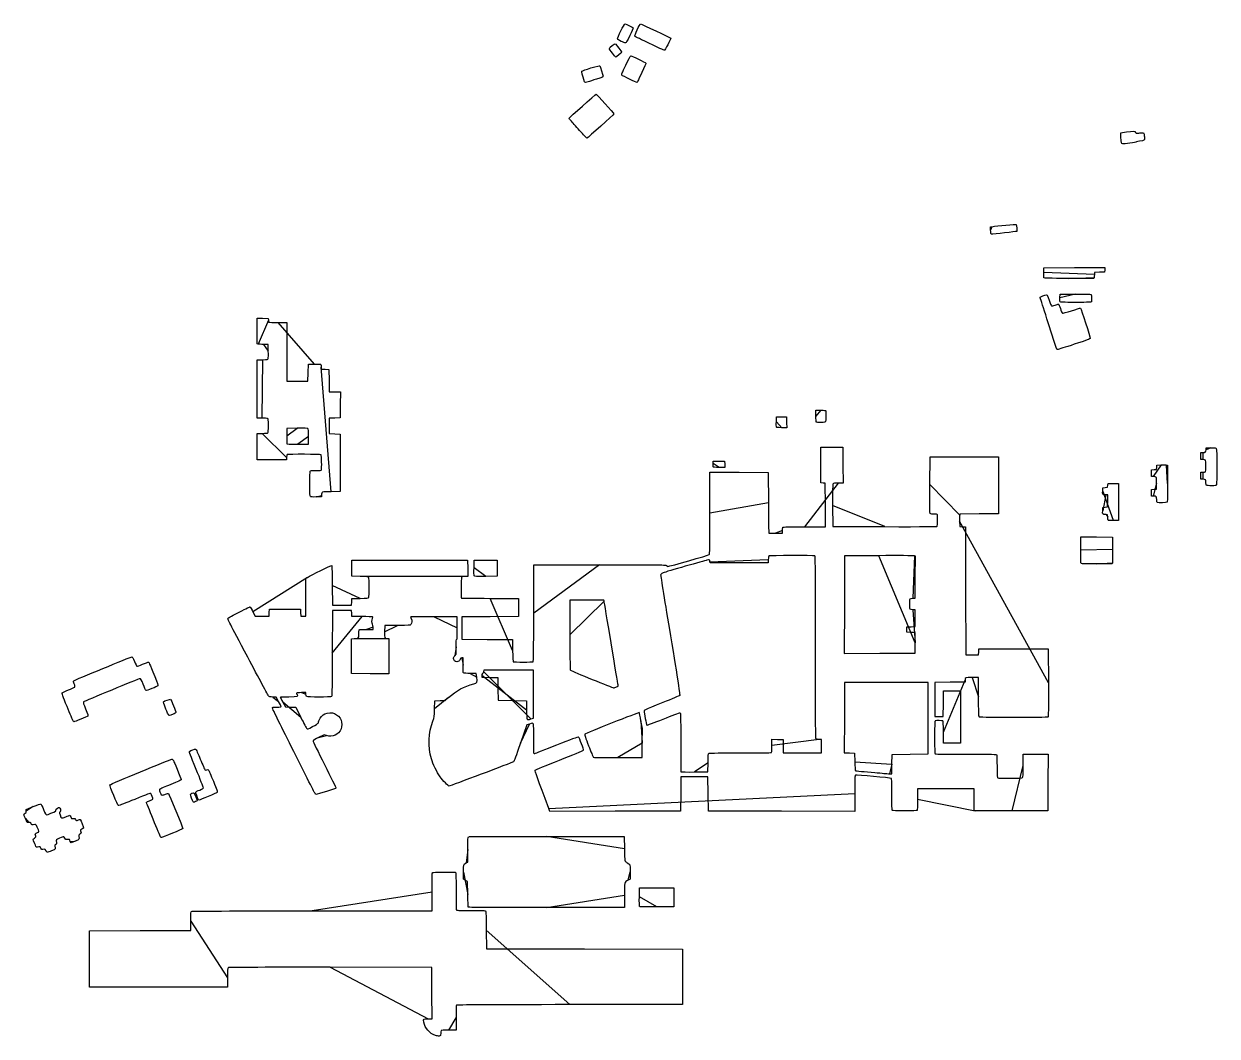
# Model space of a CAD drawing. Extents: x 19 to 602, y 71 to 494.
# Drawn here: x 355.3 to 601.5, y 78.5 to 287.3 of the extents above; entities that cross this region are included whole.
import ezdxf

# ---------------------------------------------------------------- set-up
doc = ezdxf.new("R2010")
doc.units = 0
doc.layers.get('0').update_dxf_attribs({"linetype": 'CONTINUOUS'})

msp = doc.modelspace()

# ---------------------------------------------------------------- linework, layer by layer
at = {"color": 7}
for points in [[(478.5204, 283.652584), (478.5204, 283.652584)], [(484.418, 283.187624), (484.418, 283.187624)], [(476.73984, 281.225624), (476.73984, 281.225624)], [(480.25312, 275.873384), (480.25312, 275.873384)], [(470.984, 275.303704), (470.984, 275.303624)], [(469.98136, 265.262504), (469.98136, 265.262504)], [(581.78896, 262.702584), (581.78936, 262.702104)], [(554.7628, 244.718904), (554.7124, 245.384584), (555.01744, 245.434184)], [(554.87056, 243.960104), (554.87064, 243.960264)], [(565.73776, 235.996984), (565.76336, 236.981384), (572.0464, 237.004584), (578.32944, 237.027784), (578.30224, 236.554584), (578.27504, 236.081384), (577.23992, 236.036584), (576.20472, 235.991784), (576.18072, 235.586744)], [(565.75664, 234.894984), (565.75776, 234.894344)], [(576.11112, 234.979144), (576.06552, 234.776664), (570.93384, 234.776664)], [(569.06736, 230.778504), (569.09376, 231.490664), (572.28312, 231.514664)], [(569.08656, 229.946264), (569.08736, 229.945944)], [(403.63016, 221.227064), (403.4276, 221.274264), (403.4276, 223.930504), (403.4276, 226.586824), (404.57528, 226.562024), (405.72296, 226.536424), (405.75176, 226.177544)], [(407.7696, 225.682584), (409.54672, 225.682584), (409.56992, 219.629304), (409.59312, 213.576104), (411.75336, 213.576104), (413.91368, 213.576104), (413.95848, 215.331304), (414.00328, 217.086504), (415.25648, 217.111304)], [(405.74856, 219.785624), (405.72296, 221.135864), (404.77784, 221.158264)], [(568.29464, 220.531784), (568.29464, 220.531784)], [(404.42304, 205.96856), (403.4264, 205.96856), (403.4496, 211.976824), (403.4728, 217.985064), (404.5744, 218.010664)], [(416.65712, 216.482104), (416.65712, 216.058104), (417.44472, 216.031704), (418.23232, 216.005304), (418.27712, 213.710024), (418.32192, 211.414664), (419.47096, 211.389864), (420.61992, 211.364264), (420.59592, 208.689144), (420.57192, 206.014), (419.4468, 205.9692), (418.3216, 205.9244), (418.3216, 204.3492), (418.3216, 202.774), (419.4468, 202.7292), (420.57192, 202.6844), (420.57192, 196.74368), (420.57192, 190.80296), (418.70544, 190.77896)], [(518.73296, 206.3892), (518.73296, 207.58936), (519.71344, 207.58936)], [(510.56088, 205.20984), (510.58648, 206.19416), (511.6216, 206.19416), (512.65672, 206.19416), (512.68232, 205.0916), (512.70792, 203.98896), (511.6672, 203.98896)], [(518.79312, 205.12904), (518.79296, 205.12904)], [(409.53176, 197.8656), (409.50376, 197.37248), (406.4884, 197.37248), (403.47304, 197.37248), (403.44904, 200.09536), (403.42504, 202.81816), (404.48848, 202.81816)], [(411.69832, 203.87784), (409.59432, 203.85384), (409.56952, 202.32696)], [(411.81952, 200.58936), (414.00456, 200.61336), (414.02936, 202.15328), (414.02944, 202.1532)], [(510.58112, 204.1072), (510.58088, 204.1072)], [(516.36696, 183.56168), (520.71536, 183.56168), (520.69216, 188.03976), (520.66896, 192.51784), (520.21896, 192.56264), (519.76888, 192.60744), (519.76888, 196.29792), (519.76888, 199.98832), (522.01912, 199.98832), (524.26944, 199.98832), (524.29264, 196.27536), (524.31584, 192.5624), (523.33576, 192.5624)], [(599.2188, 199.44448), (599.2476, 199.80336), (600.23656, 199.82896)], [(497.5076, 196.57304), (497.5348, 197.10304), (498.70496, 197.10304), (499.87512, 197.10304), (499.90152, 196.45048), (499.92792, 195.79792), (498.75096, 195.79792)], [(542.24664, 192.29208), (542.27144, 198.00776), (549.33728, 198.00776), (556.4032, 198.00776), (556.4032, 192.11208), (556.4032, 186.21632), (552.42168, 186.19312), (548.44016, 186.16992), (548.38976, 185.96832)], [(598.55496, 197.41808), (598.12288, 197.41808), (598.12288, 198.13816), (598.12288, 198.85832), (598.56192, 198.85832)], [(496.8612, 186.36376), (496.8612, 194.8144), (502.86944, 194.7912), (508.87768, 194.768), (508.92408, 188.51224)], [(497.52704, 195.92048), (497.5276, 195.92048)], [(588.31144, 193.92744), (587.9964, 193.95144), (587.9964, 194.62656), (587.9964, 195.3016), (588.49144, 195.3464), (588.98648, 195.3912), (589.03128, 195.84128), (589.07608, 196.29136), (589.97624, 196.31776)], [(591.07888, 196.29376), (591.28136, 196.24336), (591.28136, 192.48256)], [(598.55496, 193.3676), (598.12288, 193.3676), (598.12288, 194.08768), (598.12288, 194.80776), (598.55496, 194.80776)], [(577.88864, 190.94288), (577.91504, 191.61008), (578.41008, 191.65488), (578.90512, 191.69968), (578.94992, 192.10472), (578.99472, 192.50976), (580.07488, 192.50976), (581.15504, 192.50976), (581.15504, 188.68432), (581.15504, 184.8588), (580.09568, 184.8332)], [(588.31168, 189.8776), (587.99664, 189.9016), (587.99664, 190.57672), (587.99664, 191.25184), (588.49168, 191.29664), (588.98672, 191.34144), (589.01152, 192.57672)], [(599.31544, 192.07712), (599.31552, 192.07704)], [(414.42704, 189.78384), (414.43048, 189.78232)], [(416.72576, 190.03816), (416.70176, 189.72312), (415.61968, 189.69832)], [(577.88944, 186.8664), (577.91584, 187.56136), (578.41096, 187.60616), (578.906, 187.65096), (578.9308, 188.88856), (578.9556, 190.12624), (578.52552, 190.12624)], [(522.17536, 187.9616), (522.19856, 183.60632), (532.94936, 183.58312)], [(589.1436, 188.56504), (589.14424, 188.5664)], [(548.36576, 184.68664), (548.39216, 183.60648), (548.9772, 183.56168), (549.56232, 183.51688), (549.60712, 170.33024), (549.65192, 157.1436), (550.95704, 157.1436), (552.26224, 157.1436), (552.30704, 157.77368), (552.35184, 158.40376), (559.50768, 158.40376), (566.6636, 158.40376), (566.6868, 151.38848)], [(578.93064, 185.5364), (578.90584, 186.03144), (578.5908, 186.05544)], [(578.99552, 184.9232), (578.99624, 184.92592)], [(510.40744, 182.21152), (511.80256, 182.21152), (511.80256, 182.77864)], [(573.36976, 178.76016), (573.36976, 181.4916), (576.63272, 181.4684), (579.8956, 181.4444), (579.9212, 178.87912)], [(531.7392, 177.59832), (524.62832, 177.57352), (524.60512, 167.51416), (524.58192, 157.45488), (531.89576, 157.47808), (539.20952, 157.50128), (539.20952, 159.61656), (539.21048, 159.61696)], [(538.71744, 168.81448), (539.21048, 168.84248), (539.23368, 173.1836), (539.25688, 177.52472), (539.05352, 177.57352)], [(424.69744, 173.29984), (423.00624, 173.34464), (423.00624, 175.00984), (423.00624, 176.67504), (434.93272, 176.67504), (446.8592, 176.67504), (446.884, 174.98728), (446.9088, 173.2996), (446.37416, 173.2996)], [(448.18464, 175.10176), (448.20944, 176.67376), (450.5948, 176.67376), (452.98008, 176.67376), (452.98008, 175.00856), (452.98008, 173.34336), (450.61504, 173.31936)], [(460.5184, 165.74512), (460.5416, 175.68616), (474.08832, 175.70856)], [(508.9032, 176.80568), (508.876, 176.13328), (502.89032, 176.13328), (496.90456, 176.13328), (496.87336, 176.35832)], [(573.43024, 175.96872), (573.42976, 175.96864)], [(579.8972, 176.11128), (579.8476, 175.90872), (576.66896, 175.90872)], [(402.57192, 166.0376), (403.04056, 165.154), (404.47264, 165.154), (405.90464, 165.154), (405.94944, 165.87408), (405.99424, 166.59416), (409.18968, 166.59416), (412.38504, 166.59416), (412.41144, 165.8516), (412.43784, 165.10896), (412.97424, 165.10896), (413.51072, 165.10896), (413.51072, 169.02584), (413.51072, 172.94264), (413.8032, 173.12496)], [(448.20504, 173.41256), (448.20464, 173.41248)], [(418.93296, 171.4512), (418.95616, 167.40432), (420.9364, 167.40432), (422.91664, 167.40432), (422.96144, 168.07936), (423.00624, 168.75448), (424.69744, 168.79928)], [(451.49528, 168.80096), (457.39104, 168.75456), (457.39104, 166.90936), (457.39104, 165.06416), (451.54032, 165.01936), (445.6896, 164.97456), (445.6896, 162.67928), (445.6896, 160.38392), (450.91024, 160.33912), (456.13088, 160.29432), (456.15488, 158.0484)], [(475.03072, 168.23552), (474.98432, 168.43808), (471.4756, 168.43808), (467.96688, 168.43808), (467.96688, 161.24248)], [(425.07648, 165.03992), (423.00624, 165.06312), (422.96144, 165.6932), (422.91664, 166.32328), (420.9364, 166.32328), (418.95616, 166.32328), (418.93296, 157.51088)], [(444.72248, 162.6976), (444.69848, 164.97264), (439.97288, 164.99584)], [(539.21048, 159.61696), (539.21048, 161.73224), (538.35544, 161.77704), (537.50032, 161.82184), (537.50032, 162.36192), (537.50032, 162.902), (538.35544, 162.9468), (539.21048, 162.9916), (539.21048, 164.70176), (539.21048, 166.412), (538.71744, 166.44)], [(425.99504, 162.40784), (427.37216, 162.40784), (427.37216, 162.84072)], [(432.3772, 163.19608), (429.75712, 163.17208), (429.73232, 161.91888)], [(430.27504, 160.51816), (430.61256, 160.51816), (430.61256, 156.87168), (430.61256, 153.22528), (426.76464, 153.24848), (422.91664, 153.27168), (422.91664, 156.87216), (422.91664, 160.47256), (423.45672, 160.49576)], [(444.20336, 156.9616), (444.47336, 157.30144), (444.47336, 158.8096)], [(445.9136, 155.03736), (445.9136, 156.55656), (445.68976, 156.55656)], [(448.73568, 152.55144), (448.65888, 153.27152), (447.4048, 153.29632)], [(449.79984, 152.86216), (449.82944, 152.55112), (451.4496, 152.50632), (453.06984, 152.46152), (453.11464, 150.1212), (453.15944, 147.78088), (456.0848, 147.73608), (459.01016, 147.69128), (459.03416, 145.7336)], [(459.91056, 143.94016), (460.45064, 144.09096), (460.45064, 149.04112), (460.45064, 153.99128), (455.32368, 153.99128), (450.1968, 153.99128), (450.136, 153.69376)], [(477.58296, 150.52672), (477.58272, 150.52672)], [(534.41568, 134.61632), (534.43968, 136.61912), (538.17512, 136.66392), (541.91064, 136.70872), (541.91064, 144.0896), (541.91064, 151.47056), (533.26952, 151.47056), (524.62848, 151.47056), (524.60528, 144.20504), (524.58208, 136.93944), (525.64024, 136.91384), (526.6984, 136.88824), (526.7432, 135.11776)], [(549.51824, 151.90168), (549.51824, 151.52024), (546.39032, 151.49704), (543.26248, 151.47304), (543.26248, 147.96256), (543.26248, 144.45208), (544.11752, 144.45208), (544.97264, 144.45208), (545.01744, 147.10744), (545.06224, 149.7628), (546.81744, 149.7628), (548.57272, 149.7628), (548.57272, 144.36208), (548.57272, 138.96144), (546.81744, 138.96144), (545.06224, 138.96144), (545.03824, 141.20744)], [(552.28536, 148.46592), (552.26216, 152.46336), (550.96392, 152.48816)], [(407.86208, 147.51208), (407.34416, 148.4116), (406.6576, 148.438)], [(413.51024, 149.01448), (413.51024, 149.35656), (412.5704, 149.35656)], [(440.06312, 146.02528), (440.10792, 147.69048), (441.17448, 147.71608), (442.24112, 147.74168), (442.92976, 148.34832)], [(408.76216, 147.37576), (409.32472, 146.4312), (410.35984, 146.3864), (411.39496, 146.3416), (412.47512, 144.21408)], [(365.4496, 143.52744), (365.4496, 143.52744)], [(385.12664, 144.82832), (385.12664, 144.82808)], [(459.64056, 142.89), (459.10048, 142.7396), (457.79536, 138.9688)], [(459.91, 143.94104), (459.91056, 143.94016)], [(482.88984, 138.95936), (482.91624, 141.92976), (482.63112, 143.55)], [(417.75392, 140.48672), (417.2348, 140.64392), (416.13392, 140.09208)], [(477.85112, 135.96576), (482.86352, 135.98896), (482.88992, 138.95936), (482.88984, 138.95936)], [(509.6416, 138.47472), (509.6416, 139.73024), (510.7892, 139.70464), (511.93688, 139.67904), (511.96168, 138.30536), (511.98648, 136.93176), (515.92208, 136.95496), (519.85776, 136.97816), (519.85776, 138.32832), (519.85776, 139.67848), (519.36544, 139.70648)], [(561.4892, 134.33256), (561.4892, 136.66648), (564.0552, 136.66648), (566.62112, 136.66648), (566.59792, 130.83824), (566.57472, 125.01), (559.19384, 124.9852)], [(493.70312, 132.994), (496.45472, 133.018), (496.47952, 134.90408), (496.47952, 134.90472)], [(533.91984, 132.62472), (534.39072, 132.61272), (534.41472, 134.61544), (534.41568, 134.61632)], [(526.7448, 128.5676), (526.7448, 124.874), (511.64536, 124.8964), (496.546, 124.9188), (496.5012, 128.47424), (496.4564, 132.02968), (493.66608, 132.02968), (490.87568, 132.02968), (490.83088, 128.47424), (490.78608, 124.9188), (477.31488, 124.8964), (463.84368, 124.8732), (463.6128, 125.48112), (463.6112, 125.47992)], [(551.6104, 125.0092), (551.40784, 125.058), (551.40784, 127.30656), (551.40784, 129.55512), (545.55712, 129.55512), (539.7064, 129.55512), (539.7064, 127.36784)], [(355.78744, 124.92296), (355.76744, 125.24872), (357.2524, 125.86352)], [(390.222, 126.87536), (390.222, 126.87536)], [(391.33776, 127.27936), (391.33776, 127.2804)], [(356.32168, 122.60424), (355.96696, 122.57784), (355.63008, 123.38552)], [(365.90992, 118.74432), (365.07416, 118.3948), (364.89768, 118.68432)], [(383.47144, 119.6292), (383.47168, 119.62944)], [(463.16128, 119.7196), (479.17376, 119.6972), (479.21856, 117.15104)], [(359.87752, 116.7464), (359.8808, 116.74912)], [(446.56112, 114.25968), (446.90472, 114.43496), (446.90472, 116.98744)], [(446.90768, 107.76464), (446.85968, 110.41416), (446.45464, 110.65088), (446.0496, 110.88752), (446.0248, 112.35488)], [(480.38864, 112.39016), (480.38864, 110.91672), (479.96856, 110.67136)], [(482.29904, 107.23288), (482.32304, 109.07568), (485.87848, 109.07568), (489.43392, 109.07568), (489.43392, 107.1404), (489.43392, 105.2052), (485.89856, 105.182)], [(414.80912, 104.35056), (439.52312, 104.35056), (439.52312, 108.24808)], [(479.21856, 107.59072), (479.21856, 105.0704), (463.10648, 105.0704)], [(446.97544, 105.0928), (446.97488, 105.09264)], [(482.31872, 105.2744), (482.31904, 105.27408)], [(397.30784, 90.56688), (397.30784, 88.59736), (383.06352, 88.62056), (368.81928, 88.64296), (368.81928, 94.44872), (368.81928, 100.2544), (379.28304, 100.2776), (389.74688, 100.3008), (389.74688, 102.23256)], [(450.70576, 100.38232), (450.72896, 96.56488), (470.98152, 96.52008), (491.234, 96.47528), (491.234, 90.75952), (491.234, 85.04384), (467.97512, 85.02144)], [(438.71816, 82.11728), (439.52448, 82.11728), (439.50128, 87.40544), (439.47808, 92.6936), (418.51496, 92.716)], [(444.4732, 82.28776), (444.4732, 79.77848), (442.99904, 79.77848)], [(440.23448, 78.68688), (440.23496, 78.68544)]]:
    msp.add_lwpolyline(points, close=True, dxfattribs=at)
for points in [[(477.77784, 284.145304), (477.77784, 284.424584), (479.20072, 287.252344), (479.34128, 287.252344)], [(479.34128, 287.252344), (479.5616, 287.252344), (481.01864, 286.515864), (481.014, 286.406824)], [(481.014, 286.406824), (481.014, 286.351624), (480.69336, 285.638904), (480.30656, 284.822104)], [(481.378, 284.693704), (481.26648, 284.808344), (482.3888, 287.252344), (482.55296, 287.252344)], [(482.55296, 287.252344), (482.7156, 287.252344), (488.7592, 284.355944), (488.7592, 284.278024)], [(476.11264, 282.185064), (476.11264, 282.358744), (477.21344, 283.227784), (477.33688, 283.151544)], [(477.33688, 283.151544), (477.46664, 283.071304), (478.67792, 281.485704), (478.67792, 281.396104)], [(478.5204, 283.652584), (478.05152, 283.873944), (477.77784, 284.055464), (477.77784, 284.145304)], [(479.43312, 283.319464), (479.3396, 283.309864), (478.92888, 283.459784), (478.5204, 283.652584)], [(480.30656, 284.822104), (479.78584, 283.722504), (479.55912, 283.332344), (479.43312, 283.319464)], [(484.418, 283.187624), (482.79776, 283.962824), (481.42968, 284.640584), (481.378, 284.693704)], [(487.48192, 281.769944), (487.41712, 281.777944), (486.03832, 282.412504), (484.418, 283.187624)], [(488.7592, 284.278024), (488.7592, 284.073304), (487.58256, 281.762904), (487.48192, 281.769944)], [(476.73984, 281.225624), (476.39488, 281.673224), (476.11264, 282.104984), (476.11264, 282.185064)], [(477.424, 280.411784), (477.3928, 280.411784), (477.0848, 280.778024), (476.73984, 281.225624)], [(478.67792, 281.396104), (478.67792, 281.315784), (477.52624, 280.411784), (477.424, 280.411784)], [(479.49312, 278.735464), (480.01024, 279.827544), (480.46712, 280.681784), (480.534, 280.681784)], [(480.534, 280.681784), (480.69672, 280.681784), (483.58824, 279.289704), (483.65712, 279.178264)], [(472.29448, 278.156824), (473.65224, 278.575144), (474.0648, 278.670904), (474.14344, 278.585944)], [(474.14344, 278.585944), (474.2584, 278.461624), (474.80744, 276.689464), (474.80744, 276.442584)], [(478.69224, 276.671784), (478.59176, 276.769464), (478.72584, 277.115544), (479.49312, 278.735464)], [(483.65712, 279.178264), (483.68752, 279.129464), (483.31808, 278.262664), (482.83632, 277.252664)], [(470.984, 275.303624), (470.51944, 276.704744), (470.33712, 277.444424), (470.43616, 277.526664)], [(470.43616, 277.526664), (470.49696, 277.577064), (471.3332, 277.860664), (472.29448, 278.156824)], [(473.47976, 275.866104), (472.7496, 275.638104), (471.9728, 275.392904), (471.75352, 275.321304)], [(474.80744, 276.442584), (474.80744, 276.312904), (474.544, 276.198504), (473.47976, 275.866104)], [(480.25312, 275.873384), (479.46104, 276.247944), (478.75864, 276.607304), (478.69224, 276.671784)], [(481.75552, 275.191704), (481.72112, 275.191704), (481.0452, 275.498744), (480.25312, 275.873384)], [(482.83632, 277.252664), (481.89112, 275.270984), (481.84912, 275.190824), (481.75552, 275.191704)], [(471.75352, 275.321304), (471.26416, 275.161464), (471.03296, 275.156104), (470.984, 275.303704)], [(467.78656, 267.804424), (467.78656, 267.894424), (473.2588, 272.709944), (473.39656, 272.741144)], [(473.39656, 272.741144), (473.508, 272.766744), (476.99088, 268.882024), (477.03704, 268.681064)], [(477.03704, 268.681064), (477.05784, 268.589864), (471.68368, 263.761784), (471.47824, 263.687304)], [(468.17328, 267.302344), (467.96056, 267.542904), (467.78656, 267.768824), (467.78656, 267.804424)], [(469.98136, 265.262504), (469.1996, 266.143944), (468.38592, 267.061864), (468.17328, 267.302344)], [(471.47824, 263.687304), (471.43664, 263.672104), (470.76312, 264.381064), (469.98136, 265.262504)], [(581.78936, 262.702104), (581.67704, 263.208584), (581.56424, 264.699304), (581.63304, 264.768024)], [(581.63304, 264.768024), (581.7136, 264.848664), (583.7164, 265.107784), (584.2692, 265.109064)], [(584.2692, 265.109064), (584.5276, 265.109064), (584.61296, 265.064264), (584.69568, 264.882904)], [(584.69568, 264.882904), (584.77408, 264.711384), (584.84896, 264.666744), (585.00272, 264.700344)], [(585.00272, 264.700344), (585.11464, 264.725144), (585.4684, 264.756344), (585.78888, 264.769944)], [(586.5004, 263.741384), (586.5124, 263.163784), (586.59232, 263.215064), (585.48248, 263.089144)], [(585.78888, 264.769944), (586.37032, 264.794744), (586.37152, 264.794744), (586.4308, 264.524904)], [(586.4308, 264.524904), (586.4636, 264.376424), (586.4948, 264.023784), (586.5004, 263.741384)], [(583.46152, 262.641784), (581.81264, 262.460744), (581.84272, 262.459624), (581.78896, 262.702584)], [(584.89736, 262.911304), (584.80864, 262.831304), (584.27296, 262.730824), (583.46152, 262.641784)], [(585.48248, 263.089144), (585.23856, 263.061144), (584.97528, 262.981464), (584.89736, 262.911304)], [(554.87064, 243.960264), (554.83864, 244.011464), (554.79048, 244.352824), (554.7628, 244.718904)], [(554.96264, 243.867064), (554.94344, 243.867064), (554.90184, 243.908664), (554.87056, 243.960104)], [(560.1656, 244.469144), (560.1032, 244.430744), (555.23352, 243.867064), (554.96264, 243.867064)], [(555.01744, 245.434184), (556.15472, 245.619624), (559.97648, 245.954824), (560.05536, 245.876024)], [(560.05536, 245.876024), (560.17968, 245.751704), (560.27488, 244.536664), (560.1656, 244.469144)], [(565.75776, 234.894344), (565.73296, 234.959144), (565.72416, 235.455624), (565.73776, 235.996984)], [(570.93384, 234.776664), (566.7776, 234.776664), (565.79344, 234.799064), (565.75664, 234.894984)], [(576.18072, 235.586744), (576.16792, 235.363944), (576.13672, 235.090584), (576.11112, 234.979144)], [(572.28312, 231.514664), (574.7748, 231.533064), (575.48832, 231.513864), (575.54464, 231.424664)], [(575.54464, 231.424664), (575.62912, 231.291544), (575.64472, 230.175944), (575.56464, 229.968184)], [(564.99872, 230.870664), (564.99872, 230.989224), (565.99248, 231.355624), (566.314, 231.355624)], [(568.29464, 220.531784), (566.9252, 224.744824), (564.99872, 230.787944), (564.99872, 230.870664)], [(566.314, 231.355624), (566.4912, 231.355624), (566.55336, 231.230264), (566.85432, 230.265864)], [(566.85432, 230.265864), (567.04208, 229.664424), (567.25216, 229.153944), (567.3232, 229.126744)], [(567.3232, 229.126744), (567.3944, 229.099544), (567.72304, 229.164344), (568.05448, 229.271384)], [(568.05448, 229.271384), (568.38584, 229.378104), (568.70208, 229.465384), (568.7572, 229.465384)], [(568.7572, 229.465384), (568.8124, 229.465384), (568.99176, 229.055224), (569.15592, 228.553944)], [(569.08736, 229.945944), (569.06176, 230.012344), (569.05296, 230.386824), (569.06736, 230.778504)], [(572.32144, 229.825784), (569.74128, 229.825784), (569.124, 229.848984), (569.08656, 229.946264)], [(575.56464, 229.968184), (575.51664, 229.842024), (575.146, 229.825784), (572.32144, 229.825784)], [(569.15592, 228.553944), (569.32, 228.052664), (569.50888, 227.621544), (569.57552, 227.595864)], [(569.57552, 227.595864), (569.64192, 227.570264), (570.48328, 227.801304), (571.44456, 228.109304)], [(571.44456, 228.109304), (572.40592, 228.417384), (573.23824, 228.654184), (573.29424, 228.635464)], [(573.29424, 228.635464), (573.41736, 228.594664), (575.35936, 222.650024), (575.32744, 222.411864)], [(405.75176, 226.177544), (405.76776, 225.980184), (405.82856, 225.788424), (405.88672, 225.751384)], [(405.88672, 225.751384), (405.94512, 225.714584), (406.79224, 225.683384), (407.7696, 225.682584)], [(575.32744, 222.411864), (575.30904, 222.274904), (574.7012, 222.048104), (572.0196, 221.177624)], [(404.77784, 221.158264), (404.258, 221.170264), (403.74152, 221.201464), (403.63016, 221.227064)], [(405.72536, 218.235704), (405.75256, 218.345624), (405.76296, 219.043064), (405.74856, 219.785624)], [(568.58392, 220.107624), (568.48296, 220.107624), (568.38808, 220.244504), (568.29464, 220.531784)], [(572.0196, 221.177624), (570.21264, 220.590984), (568.66656, 220.109544), (568.58392, 220.107624)], [(404.5744, 218.010664), (405.62752, 218.034664), (405.67816, 218.045064), (405.72536, 218.235704)], [(415.25648, 217.111304), (416.19864, 217.130504), (416.52784, 217.111304), (416.58272, 217.021304)], [(416.58272, 217.021304), (416.62272, 216.958104), (416.65632, 216.715304), (416.65712, 216.482104)], [(519.71344, 207.58936), (520.52448, 207.58936), (520.70336, 207.56456), (520.74856, 207.44696)], [(520.74856, 207.44696), (520.8404, 207.20768), (520.80936, 205.42864), (520.71016, 205.2432)], [(405.59384, 205.87536), (405.49808, 205.92656), (404.9712, 205.96856), (404.42304, 205.96856)], [(405.76792, 204.40824), (405.76792, 205.67456), (405.75432, 205.78952), (405.59384, 205.87536)], [(405.65992, 202.92616), (405.73432, 203.00056), (405.76792, 203.45952), (405.76792, 204.40824)], [(510.58088, 204.1072), (510.55608, 204.172), (510.54728, 204.66848), (510.56088, 205.20984)], [(518.79296, 205.12904), (518.76016, 205.16184), (518.73296, 205.72912), (518.73296, 206.3892)], [(519.73504, 205.06904), (519.25, 205.06904), (518.82608, 205.09624), (518.79312, 205.12904)], [(520.71016, 205.2432), (520.62776, 205.0892), (520.51488, 205.06904), (519.73504, 205.06904)], [(404.48848, 202.81816), (405.1956, 202.81816), (405.58808, 202.85416), (405.65992, 202.92616)], [(409.56952, 202.32696), (409.55592, 201.4872), (409.56152, 200.74728), (409.58952, 200.68264)], [(413.92816, 203.7976), (413.83872, 203.872), (413.19448, 203.89504), (411.69832, 203.87784)], [(414.02944, 202.1532), (414.04944, 203.38496), (414.02864, 203.71408), (413.92816, 203.7976)], [(511.6672, 203.98896), (510.89056, 203.98896), (510.61496, 204.01936), (510.58112, 204.1072)], [(409.58952, 200.68264), (409.62552, 200.5896), (410.08856, 200.57024), (411.81952, 200.58936)], [(598.56192, 198.85832), (599.07272, 198.85832), (599.1788, 198.95288), (599.2188, 199.44448)], [(600.23656, 199.82896), (601.0884, 199.85136), (601.24128, 199.82896), (601.3392, 199.69928)], [(601.3392, 199.69928), (601.48592, 199.49864), (601.50512, 192.46312), (601.36, 192.19136)], [(409.6668, 198.4268), (409.6076, 198.3892), (409.54712, 198.1368), (409.53176, 197.8656)], [(416.64176, 198.39), (416.51904, 198.51272), (409.85712, 198.54824), (409.6668, 198.4268)], [(416.69536, 195.31), (416.8024, 195.58904), (416.75616, 198.27608), (416.64176, 198.39)], [(599.09496, 197.31008), (599.03576, 197.36928), (598.79256, 197.41808), (598.55496, 197.41808)], [(599.09496, 194.91576), (599.24432, 195.06512), (599.24432, 197.1608), (599.09496, 197.31008)], [(414.31992, 192.38784), (414.31992, 193.76008), (414.34472, 194.94688), (414.37432, 195.0252)], [(414.37432, 195.0252), (414.41992, 195.14432), (414.60944, 195.1676), (415.5348, 195.1676)], [(415.5348, 195.1676), (416.46024, 195.1676), (416.6496, 195.1908), (416.69536, 195.31)], [(497.5276, 195.92048), (497.502, 195.98768), (497.4932, 196.2816), (497.5076, 196.57304)], [(498.75096, 195.79792), (497.84088, 195.79792), (497.56344, 195.82592), (497.52704, 195.92048)], [(589.97624, 196.31776), (590.47128, 196.33216), (590.96744, 196.31776), (591.07888, 196.29376)], [(598.55496, 194.80776), (598.79256, 194.80776), (599.0356, 194.85656), (599.09496, 194.91576)], [(414.43048, 189.78232), (414.34832, 189.86448), (414.31992, 190.53472), (414.31992, 192.38784)], [(522.25376, 192.43968), (522.18016, 192.35112), (522.15832, 191.10264), (522.17536, 187.9616)], [(523.33576, 192.5624), (522.61776, 192.5624), (522.3284, 192.5296), (522.25376, 192.43968)], [(542.27064, 186.37384), (542.24344, 186.4852), (542.23304, 189.1484), (542.24664, 192.29208)], [(589.01152, 192.57672), (589.03952, 193.96288), (589.08912, 193.86744), (588.31144, 193.92744)], [(591.28136, 192.48256), (591.28136, 189.67752), (591.25416, 188.6944), (591.17336, 188.61384)], [(599.09496, 193.2596), (599.03576, 193.3188), (598.79256, 193.3676), (598.55496, 193.3676)], [(599.20304, 192.63704), (599.20304, 192.92), (599.15424, 193.20016), (599.09496, 193.2596)], [(599.31552, 192.07704), (599.24352, 192.10584), (599.20304, 192.3096), (599.20304, 192.63704)], [(600.34736, 192.02432), (599.84168, 192.03232), (599.37728, 192.05152), (599.31544, 192.07712)], [(601.36, 192.19136), (601.2768, 192.03592), (601.1684, 192.018), (600.34736, 192.02432)], [(415.61968, 189.69832), (414.85464, 189.68072), (414.50528, 189.70632), (414.42704, 189.78384)], [(418.70544, 190.77896), (416.60792, 190.75176), (416.78592, 190.81816), (416.72576, 190.03816)], [(578.52552, 190.12624), (577.89256, 190.12624), (577.85776, 190.17264), (577.88864, 190.94288)], [(589.03176, 189.1876), (589.03176, 189.82144), (589.03096, 189.82216), (588.31168, 189.8776)], [(508.92408, 188.51224), (508.94968, 185.07152), (508.98008, 182.24632), (508.99128, 182.23392)], [(589.14424, 188.5664), (589.07064, 188.596), (589.03176, 188.8112), (589.03176, 189.1876)], [(591.17336, 188.61384), (591.06632, 188.5068), (589.38808, 188.46672), (589.1436, 188.56504)], [(496.73304, 177.80672), (496.84224, 177.89736), (496.8612, 179.16416), (496.8612, 186.36376)], [(543.0284, 186.17128), (542.368, 186.17128), (542.31632, 186.18488), (542.27064, 186.37384)], [(543.79184, 186.02896), (543.74864, 186.14208), (543.59168, 186.17128), (543.0284, 186.17128)], [(543.77184, 183.67312), (543.85536, 183.80472), (543.87232, 185.81872), (543.79184, 186.02896)], [(548.38976, 185.96832), (548.36256, 185.85744), (548.35136, 185.28064), (548.36576, 184.68664)], [(578.5908, 186.05544), (577.84424, 186.11304), (577.86032, 186.09464), (577.88944, 186.8664)], [(578.99624, 184.92592), (578.97384, 184.98912), (578.94424, 185.26408), (578.93064, 185.5364)], [(580.09568, 184.8332), (579.29696, 184.814), (579.02624, 184.8332), (578.99552, 184.9232)], [(508.99128, 182.23392), (509.00248, 182.22192), (509.64008, 182.21152), (510.40744, 182.21152)], [(511.80256, 182.77864), (511.80256, 183.09968), (511.84976, 183.39256), (511.91056, 183.45368)], [(511.91056, 183.45368), (511.9916, 183.53472), (513.10496, 183.56168), (516.36696, 183.56168)], [(532.94936, 183.58312), (541.49056, 183.56472), (543.71488, 183.58312), (543.77184, 183.67312)], [(488.19392, 175.3712), (488.40456, 175.3712), (496.6252, 177.71728), (496.73304, 177.80672)], [(509.03824, 177.54696), (508.97424, 177.50616), (508.91912, 177.2036), (508.9032, 176.80568)], [(518.50024, 177.56376), (518.29104, 177.644), (509.16544, 177.62776), (509.03824, 177.54696)], [(518.64264, 158.71736), (518.64264, 175.76992), (518.62904, 177.51416), (518.50024, 177.56376)], [(539.05352, 177.57352), (538.94168, 177.60072), (535.65024, 177.61192), (531.7392, 177.59832)], [(573.42976, 175.96864), (573.39696, 176.00144), (573.36976, 177.25784), (573.36976, 178.76016)], [(579.9212, 178.87912), (579.9348, 177.46816), (579.9212, 176.22264), (579.8972, 176.11128)], [(413.8032, 173.12496), (414.566, 173.60056), (418.76152, 175.64616), (418.8312, 175.57648)], [(418.8312, 175.57648), (418.8744, 175.53328), (418.92, 173.67704), (418.93296, 171.4512)], [(448.20464, 173.41248), (448.17984, 173.47728), (448.17104, 174.23712), (448.18464, 175.10176)], [(474.08832, 175.70856), (487.51928, 175.73096), (487.63712, 175.73016), (487.87888, 175.55104)], [(491.78336, 175.41528), (489.5608, 174.7944), (487.50512, 174.18), (487.21528, 174.04992)], [(487.87888, 175.55104), (488.01304, 175.45184), (488.1548, 175.37088), (488.19392, 175.3712)], [(496.2496, 176.66568), (496.01568, 176.59848), (494.00584, 176.03616), (491.78336, 175.41528)], [(496.87336, 176.35832), (496.81896, 176.75112), (496.7196, 176.80008), (496.2496, 176.66568)], [(576.66896, 175.90872), (574.92064, 175.90872), (573.4632, 175.93592), (573.43024, 175.96872)], [(426.47376, 173.11984), (426.40496, 173.2292), (426.06792, 173.26336), (424.69744, 173.29984)], [(426.55888, 171.04952), (426.55888, 172.11392), (426.52048, 173.04552), (426.47376, 173.11984)], [(446.37416, 173.2996), (445.48848, 173.2996), (445.55464, 173.48208), (445.55464, 171.03968)], [(450.61504, 173.31936), (448.73856, 173.30016), (448.24072, 173.31936), (448.20504, 173.41256)], [(487.21528, 174.04992), (486.76656, 173.84856), (486.68832, 173.7784), (486.6892, 173.57816)], [(486.6892, 173.57816), (486.69, 173.4488), (487.59896, 167.83424), (488.70968, 161.10136)], [(426.47376, 168.97928), (426.52096, 169.05368), (426.55888, 169.98512), (426.55888, 171.04952)], [(445.55464, 171.03968), (445.55464, 169.85688), (445.56504, 168.87968), (445.57704, 168.86816)], [(424.69744, 168.79928), (426.06792, 168.83608), (426.40472, 168.86968), (426.47376, 168.97928)], [(445.57704, 168.86816), (445.58904, 168.85696), (448.25264, 168.82656), (451.49528, 168.80096)], [(476.4736, 159.61696), (475.70568, 164.24584), (475.0564, 168.12416), (475.03072, 168.23552)], [(538.08824, 167.6272), (538.08824, 168.14704), (538.11864, 168.62056), (538.15624, 168.67944)], [(538.15624, 166.57504), (538.11864, 166.63424), (538.08824, 167.10744), (538.08824, 167.6272)], [(538.15624, 168.67944), (538.19384, 168.73864), (538.44624, 168.79912), (538.71744, 168.81448)], [(397.43096, 164.70584), (397.5136, 164.76664), (398.556, 165.332), (399.74752, 165.96312)], [(399.74752, 165.96312), (401.26288, 166.76576), (401.94232, 167.08208), (402.00856, 167.01584)], [(402.00856, 167.01584), (402.06056, 166.96384), (402.31408, 166.5236), (402.57192, 166.0376)], [(427.2624, 164.97432), (427.1992, 164.99832), (426.21512, 165.02792), (425.07648, 165.03992)], [(427.24, 164.66424), (427.34936, 164.87568), (427.35408, 164.94032), (427.2624, 164.97432)], [(435.13592, 164.97664), (435.0548, 164.94544), (435.07592, 164.8464), (435.21512, 164.6116)], [(439.97288, 164.99584), (437.37384, 165.00864), (435.1972, 165.00384), (435.13592, 164.97664)], [(460.38344, 155.7328), (460.47152, 155.7888), (460.5004, 157.92928), (460.5184, 165.74512)], [(538.71744, 166.44), (538.44624, 166.4552), (538.19368, 166.516), (538.15624, 166.57504)], [(401.49064, 156.684), (397.72712, 163.75728), (397.29672, 164.60768), (397.43096, 164.70584)], [(427.24, 163.44832), (427.06632, 163.67792), (427.06648, 164.32808), (427.24, 164.66424)], [(427.37216, 162.84072), (427.37216, 163.08192), (427.31376, 163.35088), (427.24, 163.44832)], [(435.15272, 163.3916), (435.0076, 163.23128), (434.82368, 163.21832), (432.3772, 163.19608)], [(435.21512, 164.6116), (435.43632, 164.23656), (435.40744, 163.67328), (435.15272, 163.3916)], [(444.61, 160.37016), (444.72792, 160.41576), (444.74328, 160.732), (444.72248, 162.6976)], [(423.45672, 160.49576), (424.44368, 160.53816), (424.40184, 160.49576), (424.40184, 161.40144)], [(424.40184, 161.40144), (424.40184, 161.89616), (424.44264, 162.23224), (424.50984, 162.29984)], [(424.50984, 162.29984), (424.58424, 162.37424), (425.04392, 162.40784), (425.99504, 162.40784)], [(429.73232, 161.91888), (429.70432, 160.5312), (429.70832, 160.52048), (430.27504, 160.51816)], [(444.47336, 158.8096), (444.47336, 160.0748), (444.49496, 160.32624), (444.61, 160.37016)], [(467.96688, 161.24248), (467.96688, 155.58352), (467.99088, 154.03192), (468.07936, 153.97664)], [(488.70968, 161.10136), (490.27552, 151.61032), (490.70504, 148.83608), (490.62144, 148.75408)], [(456.15488, 158.0484), (456.17248, 156.38928), (456.20768, 155.784), (456.28992, 155.732)], [(477.9212, 150.95232), (477.8932, 151.08904), (477.24144, 154.98816), (476.4736, 159.61696)], [(518.75784, 139.83008), (518.66488, 139.90768), (518.64264, 143.55656), (518.64264, 158.71736)], [(365.60504, 151.80328), (365.7416, 151.93984), (377.39744, 156.73664), (377.59264, 156.73664)], [(377.59264, 156.73664), (377.71144, 156.73664), (377.8536, 156.49024), (378.14384, 155.78104)], [(378.14384, 155.78104), (378.35904, 155.25552), (378.57672, 154.8096), (378.62776, 154.79024)], [(378.62776, 154.79024), (378.67896, 154.77104), (379.206, 154.95776), (379.79936, 155.20568)], [(379.79936, 155.20568), (380.3928, 155.4536), (380.92496, 155.65648), (380.98192, 155.65648)], [(380.98192, 155.65648), (381.09192, 155.65648), (381.13608, 155.55832), (382.31768, 152.68608)], [(405.83576, 148.618), (405.76136, 148.70272), (403.806, 152.3324), (401.49064, 156.684)], [(418.93296, 157.51088), (418.91616, 151.1812), (418.88176, 148.66432), (418.80944, 148.5772)], [(443.93336, 156.41416), (443.93336, 156.5284), (444.05488, 156.77472), (444.20336, 156.9616)], [(444.6344, 155.71648), (444.30704, 155.71648), (443.93336, 156.0884), (443.93336, 156.41416)], [(445.34368, 156.264), (445.18176, 155.87672), (444.97416, 155.71648), (444.6344, 155.71648)], [(445.68976, 156.55656), (445.52232, 156.55656), (445.43512, 156.48296), (445.34368, 156.264)], [(456.28992, 155.732), (456.43536, 155.6396), (460.23784, 155.64032), (460.38344, 155.7328)], [(382.31768, 152.68608), (382.89968, 151.27136), (383.0516, 150.8176), (382.96888, 150.74096)], [(446.03216, 153.41984), (445.94264, 153.49424), (445.9136, 153.89064), (445.9136, 155.03736)], [(447.4048, 153.29632), (446.66776, 153.31152), (446.10176, 153.36192), (446.03216, 153.41984)], [(449.92264, 153.28472), (449.81776, 153.20792), (449.77944, 153.07616), (449.79984, 152.86216)], [(450.136, 153.69376), (450.1024, 153.53008), (450.00648, 153.346), (449.92264, 153.28472)], [(468.07936, 153.97664), (468.4116, 153.76928), (476.77816, 150.36128), (476.968, 150.356)], [(364.49864, 149.9024), (365.14224, 150.1624), (365.72544, 150.42648), (365.79456, 150.48936)], [(365.71416, 151.15496), (365.5668, 151.54912), (365.53568, 151.73384), (365.60504, 151.80328)], [(365.79456, 150.48936), (365.90168, 150.58672), (365.88968, 150.68568), (365.71416, 151.15496)], [(379.28672, 152.23608), (379.078, 152.23608), (367.77488, 147.58136), (367.62536, 147.43376)], [(379.92296, 151.07168), (379.56344, 151.95232), (379.4084, 152.23608), (379.28672, 152.23608)], [(380.51064, 149.81408), (380.44904, 149.86528), (380.18448, 150.4312), (379.92296, 151.07168)], [(381.74192, 150.18104), (380.93832, 149.85056), (380.59128, 149.7472), (380.51064, 149.81408)], [(382.96888, 150.74096), (382.90968, 150.68576), (382.35736, 150.43408), (381.74192, 150.18104)], [(442.92976, 148.34832), (444.59096, 149.81184), (446.08056, 150.63064), (448.11888, 151.20072)], [(448.11888, 151.20072), (448.93336, 151.42848), (448.87016, 151.29), (448.73568, 152.55144)], [(476.968, 150.356), (477.09176, 150.356), (477.36848, 150.4296), (477.58296, 150.52672)], [(477.58272, 150.52672), (477.934, 150.68616), (477.96752, 150.72832), (477.9212, 150.95232)], [(550.96392, 152.48816), (549.5132, 152.51616), (549.52048, 152.51936), (549.51824, 151.90168)], [(566.6868, 151.38848), (566.7052, 145.83584), (566.686, 144.35832), (566.5968, 144.30152)], [(364.23704, 146.47248), (363.33928, 148.64568), (363.12744, 149.2372), (363.21632, 149.3224)], [(363.21632, 149.3224), (363.27792, 149.3816), (363.85512, 149.64248), (364.49864, 149.9024)], [(384.13144, 147.46592), (384.31792, 147.65048), (385.4744, 148.0776), (385.57088, 147.99752)], [(385.57088, 147.99752), (385.72416, 147.87032), (386.70576, 145.42576), (386.67144, 145.25648)], [(406.6576, 148.438), (406.14624, 148.4572), (405.93648, 148.5036), (405.83576, 148.618)], [(409.9576, 148.4564), (408.99064, 148.4564), (408.19952, 148.426), (408.19952, 148.3884)], [(408.19952, 148.3884), (408.19952, 148.3508), (408.45272, 147.89536), (408.76216, 147.37576)], [(411.66408, 148.94024), (411.964, 148.48248), (411.87224, 148.4564), (409.9576, 148.4564)], [(411.57256, 149.26256), (411.54056, 149.21056), (411.58216, 149.06584), (411.66408, 148.94024)], [(412.5704, 149.35656), (412.01456, 149.35656), (411.60688, 149.31816), (411.57256, 149.26256)], [(413.61824, 148.5644), (413.55904, 148.6236), (413.51024, 148.8264), (413.51024, 149.01448)], [(418.80944, 148.5772), (418.67144, 148.41104), (413.78368, 148.39856), (413.61824, 148.5644)], [(490.62144, 148.75408), (490.56224, 148.69568), (488.99472, 148.04168), (487.13824, 147.30016)], [(552.40896, 144.34792), (552.33936, 144.43144), (552.30168, 145.6972), (552.28536, 148.46592)], [(365.4496, 143.52744), (365.4056, 143.63888), (364.86016, 144.96408), (364.23704, 146.47248)], [(367.62536, 147.43376), (367.53392, 147.34352), (367.61736, 147.06008), (368.06056, 145.98672)], [(368.06056, 145.98672), (368.51544, 144.88056), (368.58888, 144.63216), (368.48936, 144.5372)], [(385.12664, 144.82808), (384.75912, 145.54632), (384.0612, 147.3964), (384.13144, 147.46592)], [(386.67144, 145.25648), (386.65464, 145.17296), (386.41424, 145.01576), (386.12216, 144.89712)], [(406.57976, 146.20528), (406.57976, 146.37464), (406.63816, 146.3864), (407.47984, 146.3864)], [(410.99128, 137.20416), (408.56496, 142.05512), (406.57976, 146.10568), (406.57976, 146.20528)], [(407.47984, 146.3864), (408.14224, 146.3864), (408.37992, 146.416), (408.37992, 146.49944)], [(408.37992, 146.49944), (408.37992, 146.56184), (408.14688, 147.01728), (407.86208, 147.51208)], [(417.4296, 144.99048), (417.98352, 145.2584), (418.86872, 145.27824), (419.4332, 145.03528)], [(439.6864, 143.502), (440.01632, 144.35544), (440.01832, 144.36904), (440.06312, 146.02528)], [(459.03416, 145.7336), (459.06136, 143.50768), (458.97736, 143.68056), (459.91, 143.94104)], [(482.28016, 145.2428), (482.20496, 145.32536), (471.17616, 140.93928), (471.03696, 140.7716)], [(487.13824, 147.30016), (483.0512, 145.66784), (483.26776, 145.76552), (483.26776, 145.55384)], [(483.26776, 145.55384), (483.26776, 145.24744), (483.73968, 142.74144), (483.81248, 142.66088)], [(365.59784, 143.32496), (365.56024, 143.32496), (365.49344, 143.41608), (365.4496, 143.52744)], [(368.48936, 144.5372), (368.37552, 144.42864), (365.74296, 143.32496), (365.59784, 143.32496)], [(386.12216, 144.89712), (385.26392, 144.54848), (385.26952, 144.5488), (385.12664, 144.82832)], [(412.47512, 144.21408), (413.0692, 143.04392), (413.60952, 142.02272), (413.67592, 141.94464)], [(414.87152, 142.3416), (415.59944, 142.70656), (415.97168, 142.94512), (416.0248, 143.0808)], [(416.0248, 143.0808), (416.068, 143.19104), (416.17032, 143.4712), (416.2524, 143.70352)], [(416.2524, 143.70352), (416.42776, 144.20024), (416.9292, 144.7484), (417.4296, 144.99048)], [(419.4332, 145.03528), (419.9544, 144.81104), (420.56192, 144.20792), (420.77504, 143.70312)], [(420.77504, 143.70312), (420.95832, 143.26888), (420.95224, 142.29904), (420.76384, 141.86128)], [(439.39552, 135.6952), (438.66088, 138.25232), (438.76792, 141.12592), (439.6864, 143.502)], [(460.49568, 139.90448), (460.49568, 143.48776), (460.59104, 143.1548), (459.64056, 142.89)], [(482.63112, 143.55), (482.4744, 144.44104), (482.3164, 145.20288), (482.28016, 145.2428)], [(483.81248, 142.66088), (483.85168, 142.61768), (485.37768, 143.1748), (487.20432, 143.89856)], [(487.20432, 143.89856), (489.03096, 144.62224), (490.59368, 145.2144), (490.67704, 145.2144)], [(490.67704, 145.2144), (490.81776, 145.2144), (490.82872, 144.77632), (490.82872, 139.15368)], [(543.35952, 143.54224), (543.2332, 143.49344), (543.21712, 143.10872), (543.21712, 140.13144)], [(544.90328, 143.52384), (544.7724, 143.60696), (543.56552, 143.62144), (543.35952, 143.54224)], [(545.03824, 141.20744), (545.02064, 142.86648), (544.98544, 143.47176), (544.90328, 143.52384)], [(559.4964, 144.22872), (553.76528, 144.22872), (552.49104, 144.24872), (552.40896, 144.34792)], [(566.5968, 144.30152), (566.5344, 144.26232), (563.33944, 144.22952), (559.4964, 144.22872)], [(413.67592, 141.94464), (413.78384, 141.81784), (413.91056, 141.85992), (414.87152, 142.3416)], [(420.76384, 141.86128), (420.2608, 140.6948), (418.98744, 140.11328), (417.75392, 140.48672)], [(471.03696, 140.7716), (470.97296, 140.6948), (471.20632, 139.99464), (471.8208, 138.41576)], [(414.98328, 139.41032), (414.95608, 139.33912), (416.01256, 137.14696), (417.33152, 134.53952)], [(416.13392, 140.09208), (415.52848, 139.78856), (415.01072, 139.48184), (414.98328, 139.41032)], [(457.79536, 138.9688), (456.8508, 136.24008), (456.4404, 135.16624), (456.31016, 135.08304)], [(460.65408, 136.75408), (460.50592, 136.75408), (460.49568, 136.95728), (460.49568, 139.90448)], [(465.22096, 138.51792), (462.79632, 137.54784), (460.7412, 136.75408), (460.65408, 136.75408)], [(469.75032, 140.20552), (469.67112, 140.25512), (468.10656, 139.67256), (465.22096, 138.51792)], [(470.77928, 137.46056), (470.88624, 137.56752), (469.94296, 140.084), (469.75032, 140.20552)], [(471.8208, 138.41576), (472.30168, 137.18008), (472.72744, 136.11808), (472.76696, 136.05576)], [(490.82872, 139.15368), (490.82872, 135.82024), (490.85592, 133.06528), (490.89032, 133.0316)], [(509.5872, 137.07688), (509.6176, 137.15528), (509.6416, 137.78416), (509.6416, 138.47472)], [(519.36544, 139.70648), (519.09464, 139.72168), (518.8212, 139.77768), (518.75784, 139.83008)], [(543.21712, 140.13144), (543.21712, 137.15408), (543.23312, 136.76912), (543.35952, 136.72064)], [(373.06408, 130.34544), (373.16584, 130.5044), (385.49064, 135.59312), (385.82248, 135.6132)], [(385.82248, 135.6132), (386.08088, 135.6284), (386.09272, 135.6052), (386.9224, 133.60376)], [(390.86712, 133.52552), (389.66056, 136.45464), (389.39936, 137.16336), (389.4944, 137.25)], [(389.4944, 137.25), (389.67504, 137.41472), (390.63048, 137.76984), (390.7596, 137.72024)], [(390.7596, 137.72024), (390.8228, 137.69624), (391.2536, 136.74976), (391.71712, 135.61744)], [(391.71712, 135.61744), (392.18064, 134.4852), (392.60848, 133.5064), (392.66792, 133.44248)], [(415.60432, 128.38648), (415.42648, 128.38648), (414.88472, 129.42), (410.99128, 137.20416)], [(441.18312, 132.02856), (440.5368, 132.93056), (439.69184, 134.66368), (439.39552, 135.6952)], [(460.79064, 133.39456), (460.85144, 133.45376), (463.10296, 134.37232), (465.79456, 135.43592)], [(465.79456, 135.43592), (468.48616, 136.49952), (470.72928, 137.41056), (470.77928, 137.46056)], [(472.76696, 136.05576), (472.82376, 135.96648), (473.9012, 135.94744), (477.85112, 135.96576)], [(496.47952, 134.90472), (496.49712, 136.27576), (496.53392, 136.81), (496.61456, 136.86112)], [(496.61456, 136.86112), (496.67536, 136.89952), (499.60688, 136.93232), (503.12888, 136.93312)], [(503.12888, 136.93312), (508.88432, 136.93312), (509.53808, 136.94912), (509.5872, 137.07688)], [(543.35952, 136.72064), (543.43792, 136.69024), (546.30936, 136.66624), (549.74072, 136.66624)], [(549.74072, 136.66624), (555.34664, 136.66624), (555.98504, 136.65184), (556.03408, 136.52384)], [(556.03408, 136.52384), (556.06448, 136.44544), (556.08848, 135.35624), (556.08848, 134.1032)], [(386.9224, 133.60376), (387.38368, 132.48984), (387.76232, 131.51488), (387.76384, 131.43712)], [(392.35712, 129.74352), (392.35712, 129.834), (391.68664, 131.53592), (390.86712, 133.52552)], [(392.66792, 133.44248), (392.7504, 133.35384), (392.8368, 133.34936), (393.03224, 133.42328)], [(393.03224, 133.42328), (393.2276, 133.49768), (393.31472, 133.49288), (393.3992, 133.40408)], [(393.3992, 133.40408), (393.46, 133.34008), (393.91656, 132.29552), (394.41344, 131.08264)], [(417.33152, 134.53952), (418.65048, 131.932), (419.7176, 129.7376), (419.70296, 129.66312)], [(456.31016, 135.08304), (456.0468, 134.91472), (443.23344, 130.09328), (443.04944, 130.09328)], [(463.6112, 125.47992), (461.38408, 131.34344), (460.68864, 133.29496), (460.79064, 133.39456)], [(490.89032, 133.0316), (490.92392, 132.998), (492.18976, 132.9812), (493.70312, 132.994)], [(526.7432, 135.11776), (526.768, 134.144), (526.8128, 133.32312), (526.84224, 133.29352)], [(526.84224, 133.29352), (526.89664, 133.23912), (528.80792, 133.04256), (530.88368, 132.87768)], [(556.08848, 134.1032), (556.08848, 132.10872), (556.10608, 131.81808), (556.23088, 131.77024)], [(561.34776, 131.85728), (561.46904, 131.97856), (561.4892, 132.33088), (561.4892, 134.33256)], [(387.76384, 131.43712), (387.76384, 131.33648), (387.146, 131.0408), (385.61128, 130.4104)], [(394.41344, 131.08264), (395.10776, 129.3876), (395.292, 128.85336), (395.20968, 128.77368)], [(443.04944, 130.09328), (442.83424, 130.09328), (441.80536, 131.16016), (441.18312, 132.02856)], [(526.88184, 132.31376), (526.76216, 132.26816), (526.7448, 131.79272), (526.7448, 128.5676)], [(534.30424, 131.67128), (534.10784, 131.79272), (527.10384, 132.39888), (526.88184, 132.31376)], [(530.88368, 132.87768), (531.50256, 132.82808), (532.33288, 132.75416), (532.72896, 132.71248)], [(532.72896, 132.71248), (533.12496, 132.67088), (533.66088, 132.63128), (533.91984, 132.62472)], [(534.39576, 128.39768), (534.39576, 130.48048), (534.36376, 131.63472), (534.30424, 131.67128)], [(556.23088, 131.77024), (556.30928, 131.73984), (557.46072, 131.71584), (558.78976, 131.71584)], [(558.78976, 131.71584), (560.86664, 131.71584), (561.22616, 131.73584), (561.34776, 131.85728)], [(374.8396, 126.05864), (374.64592, 126.09704), (372.95624, 130.17704), (373.06408, 130.34544)], [(381.50736, 128.54864), (381.41752, 128.64792), (380.8304, 128.4356), (378.1916, 127.34944)], [(381.92848, 127.42168), (381.99248, 127.51648), (381.6772, 128.36104), (381.50736, 128.54864)], [(383.3408, 129.45376), (383.24912, 129.39696), (383.25968, 129.28208), (383.392, 128.89208)], [(385.61128, 130.4104), (384.42584, 129.92344), (383.40416, 129.49296), (383.3408, 129.45376)], [(383.392, 128.89208), (383.64232, 128.1556), (383.65072, 128.14744), (384.0484, 128.2612)], [(384.0484, 128.2612), (384.23672, 128.3148), (384.53472, 128.42248), (384.71064, 128.49992)], [(384.71064, 128.49992), (384.88648, 128.57752), (385.07368, 128.61312), (385.12648, 128.57912)], [(385.12648, 128.57912), (385.26592, 128.49016), (388.14528, 121.45112), (388.09544, 121.3212)], [(389.6568, 128.3436), (389.6568, 128.53168), (390.27576, 128.79024), (390.4084, 128.6576)], [(390.222, 126.87536), (390.0964, 127.038), (389.6568, 128.17992), (389.6568, 128.3436)], [(390.4084, 128.6576), (390.55824, 128.50784), (391.08368, 127.19296), (391.0396, 127.07808)], [(391.33776, 127.2804), (391.15856, 127.5836), (390.72824, 128.77048), (390.76376, 128.86328)], [(390.76376, 128.86328), (390.78856, 128.92808), (391.15712, 129.11504), (391.58296, 129.27968)], [(395.20968, 128.77368), (395.09968, 128.66736), (391.604, 127.21216), (391.45848, 127.21216)], [(391.58296, 129.27968), (392.16376, 129.50416), (392.35712, 129.62008), (392.35712, 129.74352)], [(417.74112, 128.95824), (416.67672, 128.64504), (415.7152, 128.38776), (415.60432, 128.38648)], [(419.70296, 129.66312), (419.68456, 129.57024), (419.06784, 129.34856), (417.74112, 128.95824)], [(534.50376, 125.07256), (534.42376, 125.15256), (534.39576, 126.01552), (534.39576, 128.39768)], [(357.2524, 125.86352), (358.15904, 126.23888), (358.77448, 126.4476), (358.83248, 126.39944)], [(358.83248, 126.39944), (358.88448, 126.35624), (359.12792, 125.83296), (359.3728, 125.23712)], [(362.2308, 125.54496), (362.5732, 125.72816), (362.57344, 125.72816), (362.70728, 125.54496)], [(378.1916, 127.34944), (376.428, 126.62352), (374.9196, 126.04264), (374.8396, 126.05864)], [(381.98976, 123.2392), (381.20704, 125.13792), (380.58472, 126.72088), (380.60704, 126.75688)], [(380.60704, 126.75688), (380.62944, 126.79288), (380.92272, 126.93816), (381.25912, 127.0796)], [(381.25912, 127.0796), (381.5956, 127.22112), (381.8968, 127.37504), (381.92848, 127.42168)], [(390.35904, 126.76288), (390.33184, 126.76288), (390.26984, 126.81328), (390.222, 126.87536)], [(391.0396, 127.07808), (391.0068, 126.99184), (390.51224, 126.76288), (390.35904, 126.76288)], [(391.45848, 127.21216), (391.41368, 127.21216), (391.35968, 127.24256), (391.33776, 127.27936)], [(539.7064, 127.36784), (539.7064, 125.78664), (539.6768, 125.15064), (539.5984, 125.07256)], [(355.63008, 123.38552), (355.4448, 123.82968), (355.31096, 124.23936), (355.33264, 124.29592)], [(355.33264, 124.29592), (355.35424, 124.35272), (355.47008, 124.44336), (355.58984, 124.49792)], [(355.58984, 124.49792), (355.76864, 124.57936), (355.804, 124.65536), (355.78744, 124.92296)], [(359.3728, 125.23712), (359.70048, 124.43952), (359.8592, 124.1536), (359.9744, 124.15336)], [(359.9744, 124.15336), (360.14896, 124.15336), (361.64624, 124.75272), (361.81808, 124.89184)], [(361.81808, 124.89184), (361.87888, 124.94064), (361.91896, 125.06656), (361.90808, 125.17128)], [(361.90808, 125.17128), (361.89368, 125.30968), (361.98168, 125.41184), (362.2308, 125.54496)], [(362.78328, 124.81008), (362.62112, 124.69152), (362.62128, 124.67456), (362.78328, 124.18872)], [(362.70728, 125.54496), (362.93816, 125.23448), (362.96808, 124.9452), (362.78328, 124.81008)], [(362.78328, 124.18872), (363.06704, 123.354), (363.0416, 123.36392), (363.93944, 123.7356)], [(363.93944, 123.7356), (364.37016, 123.91392), (364.742, 124.05976), (364.76584, 124.05976)], [(364.76584, 124.05976), (364.78984, 124.05976), (364.88144, 123.90792), (364.96984, 123.72224)], [(364.96984, 123.72224), (365.12256, 123.40176), (365.14992, 123.38616), (365.51056, 123.41328)], [(365.51056, 123.41328), (365.84784, 123.43888), (365.90032, 123.41328), (365.97832, 123.21072)], [(365.97832, 123.21072), (366.07936, 122.94488), (366.14464, 122.93296), (366.5564, 123.10504)], [(366.5564, 123.10504), (366.72144, 123.17384), (366.89752, 123.20432), (366.94784, 123.17224)], [(366.94784, 123.17224), (367.08384, 123.08616), (367.70312, 121.54184), (367.64152, 121.44224)], [(383.47168, 119.62944), (383.43968, 119.71608), (382.77256, 121.34048), (381.98976, 123.2392)], [(537.05104, 124.96456), (535.27384, 124.96456), (534.5824, 124.99416), (534.50376, 125.07256)], [(539.5984, 125.07256), (539.52, 124.99416), (538.82824, 124.96456), (537.05104, 124.96456)], [(559.19384, 124.9852), (555.13432, 124.9716), (551.72176, 124.9852), (551.6104, 125.0092)], [(356.80688, 122.33424), (356.68728, 122.606), (356.64672, 122.62856), (356.32168, 122.60424)], [(357.54584, 122.13336), (357.02264, 122.00568), (356.94176, 122.0276), (356.80688, 122.33424)], [(358.052, 121.62072), (357.808, 122.1632), (357.7808, 122.19072), (357.54584, 122.13336)], [(358.092, 120.49552), (358.48504, 120.65912), (358.48504, 120.65888), (358.052, 121.62072)], [(367.2684, 121.22264), (366.98728, 121.1052), (366.9544, 121.0588), (366.99824, 120.84152)], [(366.99824, 120.84152), (367.02544, 120.70536), (367.07424, 120.52592), (367.10672, 120.44264)], [(367.64152, 121.44224), (367.61272, 121.39504), (367.44448, 121.29624), (367.2684, 121.22264)], [(388.09544, 121.3212), (388.04984, 121.20264), (383.91304, 119.47168), (383.67512, 119.47168)], [(357.55608, 118.16712), (357.10448, 119.23248), (357.10824, 119.1792), (357.47216, 119.35272)], [(357.47216, 119.35272), (357.80096, 119.50952), (357.87032, 119.69928), (357.70912, 120.00064)], [(357.70912, 120.00064), (357.596, 120.21192), (357.68432, 120.3256), (358.092, 120.49552)], [(362.06992, 118.42952), (362.11792, 118.19304), (362.09152, 118.13952), (361.88288, 118.0444)], [(362.6952, 119.33904), (361.93376, 119.01776), (361.94728, 119.03736), (362.06992, 118.42952)], [(363.52928, 119.64608), (363.46688, 119.64608), (363.09128, 119.50616), (362.6952, 119.33904)], [(363.7948, 119.33136), (363.71144, 119.50624), (363.59192, 119.64784), (363.52928, 119.64608)], [(364.33344, 119.0716), (363.95808, 119.0156), (363.94184, 119.0228), (363.7948, 119.33136)], [(364.7208, 119.0516), (364.7208, 119.094), (364.54632, 119.1028), (364.33344, 119.0716)], [(364.89768, 118.68432), (364.80056, 118.8436), (364.72096, 119.0088), (364.7208, 119.0516)], [(366.65608, 119.70904), (366.79272, 119.10856), (366.79832, 119.11584), (365.90992, 118.74432)], [(366.87824, 120.14272), (366.61888, 120.00864), (366.59744, 119.96664), (366.65608, 119.70904)], [(367.10672, 120.44264), (367.14912, 120.33272), (367.08672, 120.25048), (366.87824, 120.14272)], [(383.67512, 119.47168), (383.59512, 119.47168), (383.50368, 119.54288), (383.47144, 119.6292)], [(446.90472, 116.98744), (446.90472, 119.02584), (446.92952, 119.56032), (447.02672, 119.6412)], [(447.02672, 119.6412), (447.1164, 119.7156), (451.4008, 119.73648), (463.16128, 119.7196)], [(357.98456, 117.46152), (357.91016, 117.45272), (357.74016, 117.73288), (357.55608, 118.16712)], [(358.40032, 117.53992), (358.23944, 117.50472), (358.0524, 117.46872), (357.98456, 117.46152)], [(358.83328, 117.26776), (358.70128, 117.58376), (358.67504, 117.60032), (358.40032, 117.53992)], [(359.59312, 117.05856), (358.9752, 116.91816), (358.97992, 116.91688), (358.83328, 117.26776)], [(359.8808, 116.74912), (359.7888, 116.93864), (359.66272, 117.07432), (359.59312, 117.05856)], [(360.13264, 116.40888), (360.08224, 116.40888), (359.9676, 116.56072), (359.87752, 116.7464)], [(361.0396, 116.7424), (360.59096, 116.55896), (360.18288, 116.40888), (360.13264, 116.40888)], [(361.69744, 117.734), (361.89152, 117.05304), (361.92592, 117.10496), (361.0396, 116.7424)], [(361.88288, 118.0444), (361.69128, 117.95712), (361.6524, 117.892), (361.69744, 117.734)], [(479.21856, 117.15104), (479.26736, 114.3872), (479.22656, 114.58704), (479.8036, 114.2824)], [(446.0248, 112.35488), (445.9976, 113.96976), (445.9984, 113.97256), (446.56112, 114.25968)], [(479.8036, 114.2824), (480.39936, 113.96784), (480.38864, 114.0024), (480.38864, 112.39016)], [(439.52312, 108.24808), (439.52312, 111.15944), (439.55032, 112.17288), (439.63112, 112.2536)], [(439.63112, 112.2536), (439.70952, 112.332), (440.3536, 112.3616), (441.964, 112.3616)], [(441.964, 112.3616), (443.18776, 112.3616), (444.25304, 112.3368), (444.33136, 112.3072)], [(444.33136, 112.3072), (444.458, 112.2584), (444.47368, 111.83784), (444.47368, 108.48904)], [(444.47368, 108.48904), (444.47368, 106.41912), (444.49848, 104.66152), (444.52808, 104.5832)], [(479.96856, 110.67136), (479.16264, 110.20072), (479.21856, 110.43016), (479.21856, 107.59072)], [(446.97488, 105.09264), (446.96448, 105.10464), (446.93408, 106.30744), (446.90768, 107.76464)], [(482.31904, 105.27408), (482.29424, 105.33808), (482.28544, 106.21928), (482.29904, 107.23288)], [(389.74688, 102.23256), (389.74688, 104.05024), (389.75728, 104.16976), (389.92096, 104.25744)], [(389.92096, 104.25744), (390.03976, 104.32144), (397.9452, 104.35056), (414.80912, 104.35056)], [(444.52808, 104.5832), (444.57608, 104.45736), (444.92576, 104.4408), (447.53248, 104.4408)], [(463.10648, 105.0704), (454.24488, 105.0704), (446.98592, 105.0808), (446.97544, 105.0928)], [(447.53248, 104.4408), (449.88728, 104.4408), (450.5024, 104.4168), (450.58224, 104.32032)], [(450.58224, 104.32032), (450.65104, 104.23704), (450.68952, 103.01792), (450.70576, 100.38232)], [(485.89856, 105.182), (483.07976, 105.1628), (482.35416, 105.18192), (482.31872, 105.2744)], [(397.42976, 92.6376), (397.334, 92.5584), (397.30784, 92.11408), (397.30784, 90.56688)], [(418.51496, 92.716), (403.094, 92.7328), (397.51952, 92.708), (397.42976, 92.6376)], [(444.59472, 84.89792), (444.498, 84.8176), (444.4732, 84.28464), (444.4732, 82.28776)], [(467.97512, 85.02144), (450.96352, 85.00464), (444.6836, 84.97184), (444.59472, 84.89792)], [(437.82464, 81.42656), (437.7064, 82.05976), (437.78064, 82.11728), (438.71816, 82.11728)], [(440.23496, 78.68544), (439.0052, 79.084), (438.06192, 80.1568), (437.82464, 81.42656)], [(441.30568, 79.0556), (441.27848, 78.57992), (441.26888, 78.56264), (441.00776, 78.54352)], [(441.4292, 79.6632), (441.3764, 79.6), (441.32104, 79.3264), (441.30568, 79.0556)], [(442.99904, 79.77848), (441.91088, 79.77848), (441.49984, 79.74808), (441.4292, 79.6632)], [(441.00776, 78.54352), (440.8592, 78.53232), (440.51128, 78.59712), (440.23448, 78.68688)]]:
    msp.add_open_spline(points, degree=3, dxfattribs=at)

doc.saveas('drawing.dxf')
